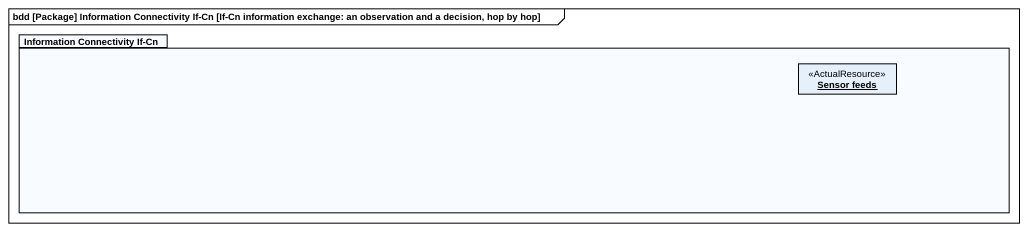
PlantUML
@startuml
mainframe bdd [Package] Information Connectivity If-Cn [If-Cn information exchange: an observation and a decision, hop by hop]
hide circle
hide empty members
package "Information Connectivity If-Cn" as Information_Connectivity_If {
  object "Sensor feeds" as Sensor_feeds <<ActualResource>>
}
@enduml
